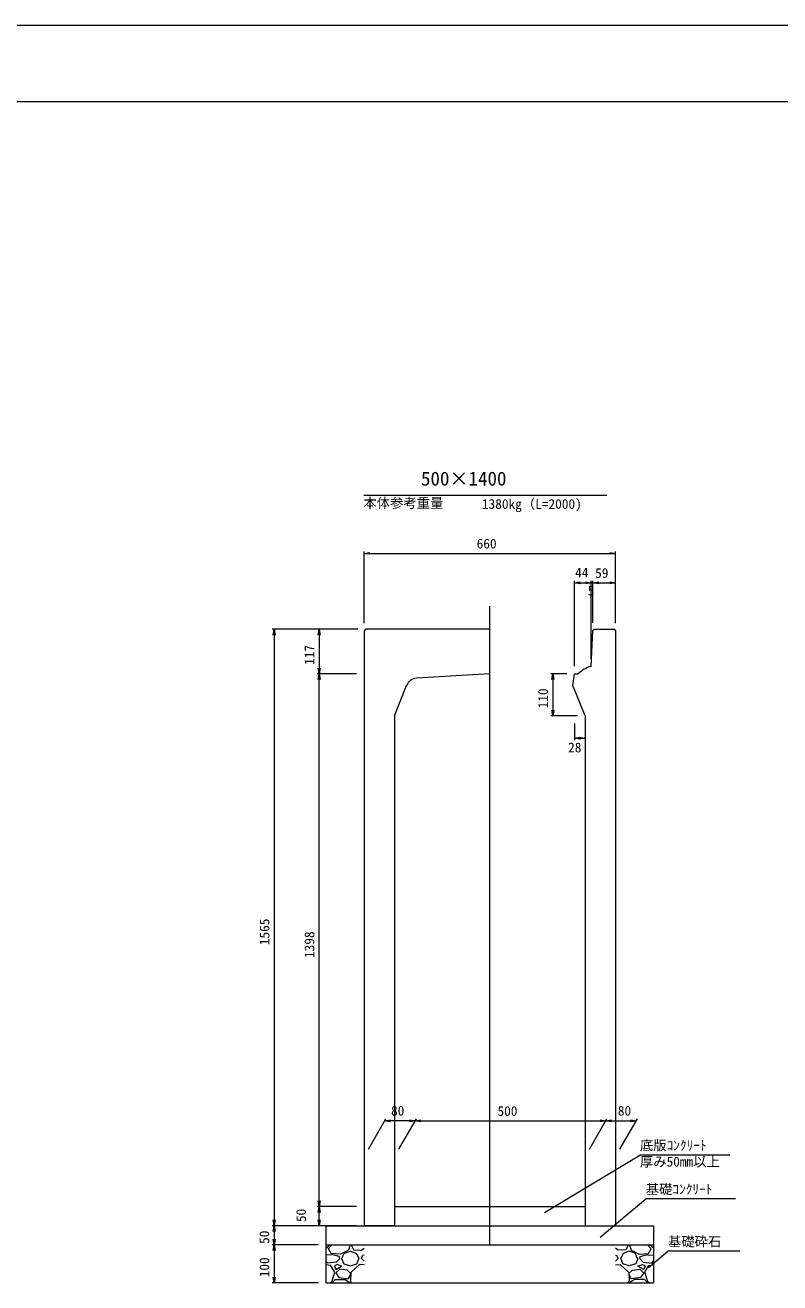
# Model space of a CAD drawing. Units: millimetres, scale not verified. Extents: x 0 to 84100, y 0 to 59400.
# Drawn here: x 26867 to 46672, y 26396 to 59400 of the extents above; entities that cross this region are included whole.
import ezdxf
from ezdxf.enums import TextEntityAlignment as Align

# ---------------------------------------------------------------- set-up
doc = ezdxf.new("R2010")
doc.units = ezdxf.units.MM
doc.header["$LTSCALE"] = 100
for name, color, linetype, lineweight in [('0_2', 7, 'Continuous', 9), ('D-STR-DIM（寸法）', 7, 'Continuous', 18), ('D-STR-HTXT（旗揚げ）', 4, 'Continuous', 18), ('D-STR-STRn（構造物）', 7, 'Continuous', 18), ('D-STR（構造物外形線）', 1, 'Continuous', 18), ('D-TTL(外枠）', 2, 'Continuous', 18), ('DEFPOINTS_3', 8, 'Continuous', 18), ('作図レイヤ', 1, 'Continuous', 18)]:
    doc.layers.add(name, color=color, linetype=linetype, lineweight=lineweight)
doc.layers.add('D-STR-TXT（文字）', color=7, linetype='Continuous')
doc.styles.add('ＭＳ ゴシック', font='')
doc.styles.get('ＭＳ ゴシック').set_extended_font_data('MS Gothic')

msp = doc.modelspace()

# ---------------------------------------------------------------- linework, layer by layer
at = {"layer": '0_2'}
for p, q in [((35760.3, 45539.5), (35910.3, 45564.5)), ((42210.3, 45564.5), (42360.3, 45539.5)), ((35910.3, 45514.5), (35760.3, 45539.5)), ((42360.3, 45539.5), (42210.3, 45514.5)), ((41280.3, 44765.6), (41430.3, 44790.6)), ((41430.3, 44740.6), (41280.3, 44765.6)), ((41570.3, 44790.6), (41720.3, 44765.6)), ((41720.3, 44765.6), (41570.3, 44740.6)), ((41768.5, 44765.6), (41918.5, 44790.6)), ((41918.5, 44740.6), (41768.5, 44765.6)), ((42210.3, 44790.6), (42360.3, 44765.6)), ((42360.3, 44765.6), (42210.3, 44740.6)), ((33378.6, 43396.1), (33403.6, 43546.1)), ((33403.6, 43546.1), (33428.6, 43396.1)), ((34557.9, 43396.1), (34582.9, 43546.1)), ((34582.9, 43546.1), (34607.9, 43396.1)), ((34582.9, 42376.1), (34557.9, 42526.1)), ((34557.9, 42226.1), (34582.9, 42376.1)), ((34607.9, 42526.1), (34582.9, 42376.1)), ((34582.9, 42376.1), (34607.9, 42226.1)), ((40688, 42226.1), (40713, 42376.1)), ((40713, 42376.1), (40738, 42226.1)), ((40713, 41276.1), (40688, 41426.1)), ((40738, 41426.1), (40713, 41276.1)), ((41280.3, 40691.1), (41430.3, 40716.1)), ((41430.3, 40666.1), (41280.3, 40691.1)), ((41410.3, 40716.1), (41560.3, 40691.1)), ((41560.3, 40691.1), (41410.3, 40666.1)), ((36304.9, 30648.4), (36454.9, 30673.4)), ((36454.9, 30623.4), (36304.9, 30648.4)), ((36954.9, 30673.4), (37104.9, 30648.4)), ((37104.9, 30648.4), (36954.9, 30623.4)), ((37104.9, 30648.4), (37254.9, 30673.4)), ((37254.9, 30623.4), (37104.9, 30648.4)), ((41954.9, 30673.4), (42104.9, 30648.4)), ((42104.9, 30648.4), (41954.9, 30623.4)), ((42104.9, 30648.4), (42254.9, 30673.4)), ((42254.9, 30623.4), (42104.9, 30648.4)), ((42754.9, 30673.4), (42904.9, 30648.4)), ((42904.9, 30648.4), (42754.9, 30623.4)), ((34582.9, 28396.1), (34557.9, 28546.1)), ((34557.9, 28246.1), (34582.9, 28396.1)), ((34607.9, 28546.1), (34582.9, 28396.1)), ((34582.9, 28396.1), (34607.9, 28246.1)), ((33403.6, 27896.1), (33378.6, 28046.1)), ((33378.6, 27746.1), (33403.6, 27896.1)), ((33428.6, 28046.1), (33403.6, 27896.1)), ((33403.6, 27896.1), (33428.6, 27746.1)), ((34582.9, 27896.1), (34557.9, 28046.1)), ((34607.9, 28046.1), (34582.9, 27896.1)), ((33403.6, 27396.1), (33378.6, 27546.1)), ((33378.6, 27246.1), (33403.6, 27396.1)), ((33428.6, 27546.1), (33403.6, 27396.1)), ((33403.6, 27396.1), (33428.6, 27246.1)), ((33403.6, 26396.1), (33378.6, 26546.1)), ((33428.6, 26546.1), (33403.6, 26396.1))]:
    msp.add_line(p, q, dxfattribs=at)
at = {"layer": '0_2', "lineweight": 18}
for p, q in [((35760.3, 45539.5), (35780.3, 45539.5)), ((42360.3, 45539.5), (42340.3, 45539.5)), ((41280.3, 44765.6), (41300.3, 44765.6)), ((41720.3, 44765.6), (41700.3, 44765.6)), ((41768.5, 44765.6), (41788.5, 44765.6)), ((42360.3, 44765.6), (42340.3, 44765.6)), ((33403.6, 43546.1), (33403.6, 43526.1)), ((34582.9, 43546.1), (34582.9, 43526.1)), ((34582.9, 42376.1), (34582.9, 42396.1)), ((34582.9, 42376.1), (34582.9, 42356.1)), ((40713, 42376.1), (40713, 42356.1)), ((40713, 41276.1), (40713, 41296.1)), ((41280.3, 40691.1), (41300.3, 40691.1)), ((41560.3, 40691.1), (41540.3, 40691.1)), ((36304.9, 30648.4), (36324.9, 30648.4)), ((37104.9, 30648.4), (37084.9, 30648.4)), ((37104.9, 30648.4), (37124.9, 30648.4)), ((42104.9, 30648.4), (42084.9, 30648.4)), ((42104.9, 30648.4), (42124.9, 30648.4)), ((42904.9, 30648.4), (42884.9, 30648.4)), ((34582.9, 28396.1), (34582.9, 28416.1)), ((34582.9, 28396.1), (34582.9, 28376.1)), ((33403.6, 27896.1), (33403.6, 27916.1)), ((33403.6, 27896.1), (33403.6, 27876.1)), ((34582.9, 27896.1), (34582.9, 27916.1)), ((33403.6, 27396.1), (33403.6, 27416.1)), ((33403.6, 27396.1), (33403.6, 27376.1)), ((33403.6, 26396.1), (33403.6, 26416.1))]:
    msp.add_line(p, q, dxfattribs=at)
at = {"layer": 'D-STR-DIM（寸法）'}
for p, q in [((35760.3, 43706.1), (35760.3, 45589.5)), ((42360.3, 43706.1), (42360.3, 45589.5)), ((35780.3, 45539.5), (42340.3, 45539.5)), ((41280.3, 42576.1), (41280.3, 44815.6)), ((41300.3, 44765.6), (41700.3, 44765.6)), ((41720.3, 42773.5), (41720.3, 44815.6)), ((41768.5, 44765.6), (41720.3, 44765.6)), ((41768.5, 43716.1), (41768.5, 44815.6)), ((41788.5, 44765.6), (42340.3, 44765.6)), ((42360.3, 43706.1), (42360.3, 44815.6)), ((35600.3, 43546.1), (33353.6, 43546.1)), ((33403.6, 43526.1), (33403.6, 27916.1)), ((34582.9, 43526.1), (34582.9, 42396.1)), ((35560.3, 42376.1), (34532.9, 42376.1)), ((34582.9, 28416.1), (34582.9, 42356.1)), ((41080.3, 42376.1), (40663, 42376.1)), ((40713, 42356.1), (40713, 41296.1)), ((41360.3, 41276.1), (40663, 41276.1)), ((41280.3, 41076.1), (41280.3, 40641.1)), ((41560.3, 41076.1), (41560.3, 40641.1)), ((41300.3, 40691.1), (41540.3, 40691.1)), ((35875.7, 29905.1), (36333.7, 30698.4)), ((36675.7, 29905.1), (37133.7, 30698.4)), ((41675.7, 29905.1), (42133.7, 30698.4)), ((42475.7, 29905.1), (42933.7, 30698.4)), ((37084.9, 30648.4), (36324.9, 30648.4)), ((37124.9, 30648.4), (42084.9, 30648.4)), ((42124.9, 30648.4), (42884.9, 30648.4)), ((35560.3, 28396.1), (34532.9, 28396.1)), ((34582.9, 27916.1), (34582.9, 28376.1)), ((34560.3, 27896.1), (33353.6, 27896.1)), ((35560.3, 27896.1), (33353.6, 27896.1)), ((33403.6, 27876.1), (33403.6, 27416.1)), ((34560.3, 27396.1), (33353.6, 27396.1)), ((33403.6, 27376.1), (33403.6, 26416.1)), ((34560.3, 26396.1), (33353.6, 26396.1))]:
    msp.add_line(p, q, dxfattribs=at)
at = {"layer": 'D-STR-HTXT（旗揚げ）'}
for p, q in [((35753.6, 47062.1), (42132, 47062.1)), ((40497.3, 28242.2), (43000.2, 29748.9)), ((45360, 29748.9), (43000.2, 29748.9)), ((41961, 27598), (43152.7, 28599.3)), ((45512.6, 28599.3), (43152.7, 28599.3)), ((43228, 26798.9), (43736.4, 27225.1)), ((45622.8, 27225.1), (43736.4, 27225.1))]:
    msp.add_line(p, q, dxfattribs=at)
at = {"layer": 'D-STR-STRn（構造物）'}
for p, q in [((39060.3, 27396.1), (39060.3, 44154.1)), ((36560.3, 28396.1), (41560.3, 28396.1)), ((34760.3, 27896.1), (43360.3, 27896.1)), ((34760.3, 27896.1), (34760.3, 26396.1)), ((43360.3, 27896.1), (43360.3, 26396.1)), ((34760.3, 27396.1), (43360.3, 27396.1)), ((34760.3, 27309.1), (34872.8, 27396.1)), ((34822, 27285.7), (34921.4, 27396.1)), ((35392.3, 27395.6), (35352.3, 27255.6)), ((35426.4, 27396.1), (35480.3, 27268)), ((42694.1, 27396.1), (42640.2, 27268)), ((42728.2, 27395.6), (42768.2, 27255.6)), ((43298.5, 27285.7), (43199.1, 27396.1)), ((43360.3, 27309.1), (43247.7, 27396.1)), ((34912.9, 27134.5), (34760.3, 27118.4)), ((34894, 27165.1), (34824, 27285.1)), ((35141.4, 27147.7), (34891.4, 27167.7)), ((35111.6, 27086.2), (34911.6, 27136.2)), ((35122.1, 27035), (35112.1, 27085)), ((35352.5, 27254.9), (35142.5, 27144.9)), ((35181.8, 27035.6), (35241.8, 27175.6)), ((35242.1, 27175.6), (35402.1, 27225.6)), ((35401.6, 27225.6), (35561.6, 27165.6)), ((35481.4, 27265.1), (35691.4, 27255.1)), ((35562.1, 27165.3), (35622.1, 27035.3)), ((35691.8, 27035.9), (35721.8, 27115.9)), ((35692, 27256.4), (35760.3, 27309.1)), ((35760.3, 27118.4), (35722.9, 27114.5)), ((42428.5, 27256.4), (42360.3, 27309.1)), ((42360.3, 27118.4), (42397.6, 27114.5)), ((42428.7, 27035.9), (42398.7, 27115.9)), ((42639.1, 27265.1), (42429.1, 27255.1)), ((42558.4, 27165.3), (42498.4, 27035.3)), ((42718.9, 27225.6), (42558.9, 27165.6)), ((42878.4, 27175.6), (42718.4, 27225.6)), ((42768, 27254.9), (42978, 27144.9)), ((42938.8, 27035.6), (42878.8, 27175.6)), ((42979.2, 27147.7), (43229.2, 27167.7)), ((42998.4, 27035), (43008.4, 27085)), ((43008.9, 27086.2), (43208.9, 27136.2)), ((43207.6, 27134.5), (43360.3, 27118.4)), ((43226.6, 27165.1), (43296.6, 27285.1)), ((34801.7, 26918.9), (34760.3, 26964.1)), ((34882.3, 26854.6), (34760.3, 26864.8)), ((35031.3, 26936.2), (34801.3, 26916.2)), ((34994.2, 26676.2), (34884.2, 26856.2)), ((34981.6, 26845.7), (35021.6, 26745.7)), ((35051.9, 26875.3), (34981.9, 26845.3)), ((35021.6, 26745.9), (35171.6, 26835.9)), ((35121.9, 26755.6), (35021.9, 26655.6)), ((35122, 27035.7), (35032, 26935.7)), ((35172.3, 26835.8), (35052.3, 26875.8)), ((35323.1, 26726.2), (35123.1, 26756.2)), ((35171.1, 27035.9), (35231.1, 26895.9)), ((35231.2, 26894.9), (35401.2, 26844.9)), ((35402.5, 26845), (35572.5, 26895)), ((35642.2, 26875.6), (35412.2, 26665.6)), ((35571.7, 26896.1), (35621.7, 27036.1)), ((35760.3, 26864.8), (35642.3, 26874.6)), ((35760.3, 26964.1), (35691.7, 27038.9)), ((42360.3, 26964.1), (42428.8, 27038.9)), ((42360.3, 26864.8), (42478.2, 26874.6)), ((42478.3, 26875.6), (42708.3, 26665.6)), ((42548.8, 26896.1), (42498.8, 27036.1)), ((42718, 26845), (42548, 26895)), ((42889.3, 26894.9), (42719.3, 26844.9)), ((42797.4, 26726.2), (42997.4, 26756.2)), ((42949.4, 27035.9), (42889.4, 26895.9)), ((42948.2, 26835.8), (43068.2, 26875.8)), ((43098.9, 26745.9), (42948.9, 26835.9)), ((42998.5, 27035.7), (43088.5, 26935.7)), ((42998.6, 26755.6), (43098.6, 26655.6)), ((43068.6, 26875.3), (43138.6, 26845.3)), ((43089.2, 26936.2), (43319.2, 26916.2)), ((43138.9, 26845.7), (43098.9, 26745.7)), ((43126.3, 26676.2), (43236.3, 26856.2)), ((43238.2, 26854.6), (43360.3, 26864.8)), ((43318.8, 26918.9), (43360.3, 26964.1)), ((34872.9, 26396.1), (34912, 26426.4)), ((34912.1, 26425.3), (34992.1, 26675.3)), ((34921.4, 26396.1), (35002, 26485.7)), ((35002, 26485.7), (35262, 26485.7)), ((35021.7, 26656), (35101.7, 26536)), ((35102.3, 26535.2), (35352.3, 26505.2)), ((35261.7, 26487.9), (35391.7, 26397.9)), ((35404.1, 26653.6), (35324.1, 26723.6)), ((35352.3, 26505.8), (35402.3, 26595.8)), ((35400.3, 26458), (35426.4, 26396.1)), ((35411.5, 26666.1), (35401.5, 26456.1)), ((35402, 26595.7), (35402, 26655.7)), ((42720.2, 26458), (42694.1, 26396.1)), ((42709, 26666.1), (42719, 26456.1)), ((42716.4, 26653.6), (42796.4, 26723.6)), ((42768.2, 26505.8), (42718.2, 26595.8)), ((42718.5, 26595.7), (42718.5, 26655.7)), ((42858.8, 26487.9), (42728.8, 26397.9)), ((43018.2, 26535.2), (42768.2, 26505.2)), ((43118.5, 26485.7), (42858.5, 26485.7)), ((43098.8, 26656), (43018.8, 26536)), ((43199.1, 26396.1), (43118.5, 26485.7)), ((43208.4, 26425.3), (43128.4, 26675.3)), ((43247.7, 26396.1), (43208.5, 26426.4)), ((34760.3, 26396.1), (43360.3, 26396.1))]:
    msp.add_line(p, q, dxfattribs=at)
at = {"layer": 'D-STR（構造物外形線）'}
for p, q in [((35800.3, 43546.1), (35760.3, 43506.1)), ((35760.3, 43506.1), (35760.3, 27896.1)), ((39060.3, 43546.1), (35800.3, 43546.1)), ((41720.3, 42573.5), (41768.7, 43516.1)), ((41800.3, 43546.1), (41768.7, 43516.1)), ((41800.3, 43546.1), (42320.3, 43546.1)), ((42320.3, 43546.1), (42360.3, 43506.1)), ((42360.3, 43506.1), (42360.3, 27896.1)), ((39060.3, 42376.1), (37139.5, 42260.8)), ((41241.6, 42072.8), (41280.3, 42376.1)), ((41280.3, 42376.1), (41380.3, 42376.1)), ((36560.3, 41276.1), (36878.9, 42072.8)), ((41560.3, 41276.1), (41241.6, 42072.8)), ((36560.3, 41276.1), (36560.3, 27896.1)), ((41560.3, 41276.1), (41560.3, 27896.1)), ((36560.3, 27896.1), (35760.3, 27896.1)), ((41560.3, 27896.1), (42360.3, 27896.1))]:
    msp.add_line(p, q, dxfattribs=at)
for centre, radius, start, end in [((37157.5, 41961.4), 300, 93.43363, 158.19859), ((41939.6, 41804.1), 800, 105.91092, 134.35825)]:
    msp.add_arc(centre, radius, start, end, dxfattribs=at)
at = {"layer": 'D-TTL(外枠）'}
msp.add_line((2500, 57400), (82000, 57400), dxfattribs=at)
at = {"layer": 'DEFPOINTS_3'}
msp.add_line((0, 59400), (84100, 59400), dxfattribs=at)
at = {"layer": '作図レイヤ'}
msp.add_line((36460.3, 27896.1), (35760.3, 27896.1), dxfattribs=at)

# ---------------------------------------------------------------- texts
at = {"layer": 'D-STR-DIM（寸法）', "style": 'ＭＳ ゴシック'}
for s, p in [('660', (38715.6, 45589.5)), ('44', (41300, 44828.7)), ('59', (41825.4, 44816.7)), ('5', (41630.1, 44357.3)), ('28', (41116.9, 40239.7)), ('80', (36469.9, 30706.7)), ('500', (39262.9, 30698.4)), ('80', (42420.6, 30707))]:
    msp.add_text(s, height=256.6, dxfattribs=at).set_placement(p, align=Align.BOTTOM_LEFT)
for s, p in [('117', (34532.9, 42612.9)), ('110', (40663, 41471.6)), ('1565', (33353.6, 35257.4)), ('1398', (34532.9, 34920.6)), ('50', (34315.3, 27991)), ('50', (33349.5, 27417.8)), ('100', (33353.6, 26541.6))]:
    msp.add_text(s, height=256.6, rotation=90, dxfattribs=at).set_placement(p, align=Align.BOTTOM_LEFT)
at = {"layer": 'D-STR-TXT（文字）', "style": 'ＭＳ ゴシック'}
for s, height, p in [('500×1400', 366.6, (37253.8, 47207)), ('本体参考重量', 256.6, (35742.9, 46655.4)), ('1380kg（L=2000)', 256.6, (38854.8, 46629.1)), ('底版ｺﾝｸﾘｰﾄ', 256.6, (43000.2, 29798.9)), ('厚み50mm以上', 256.6, (43000.2, 29371.7)), ('基礎ｺﾝｸﾘｰﾄ', 256.6, (43152.7, 28649.3)), ('基礎砕石', 256.6, (43736.4, 27275.1))]:
    msp.add_text(s, height=height, dxfattribs=at).set_placement(p, align=Align.BOTTOM_LEFT)

doc.saveas('drawing.dxf')
